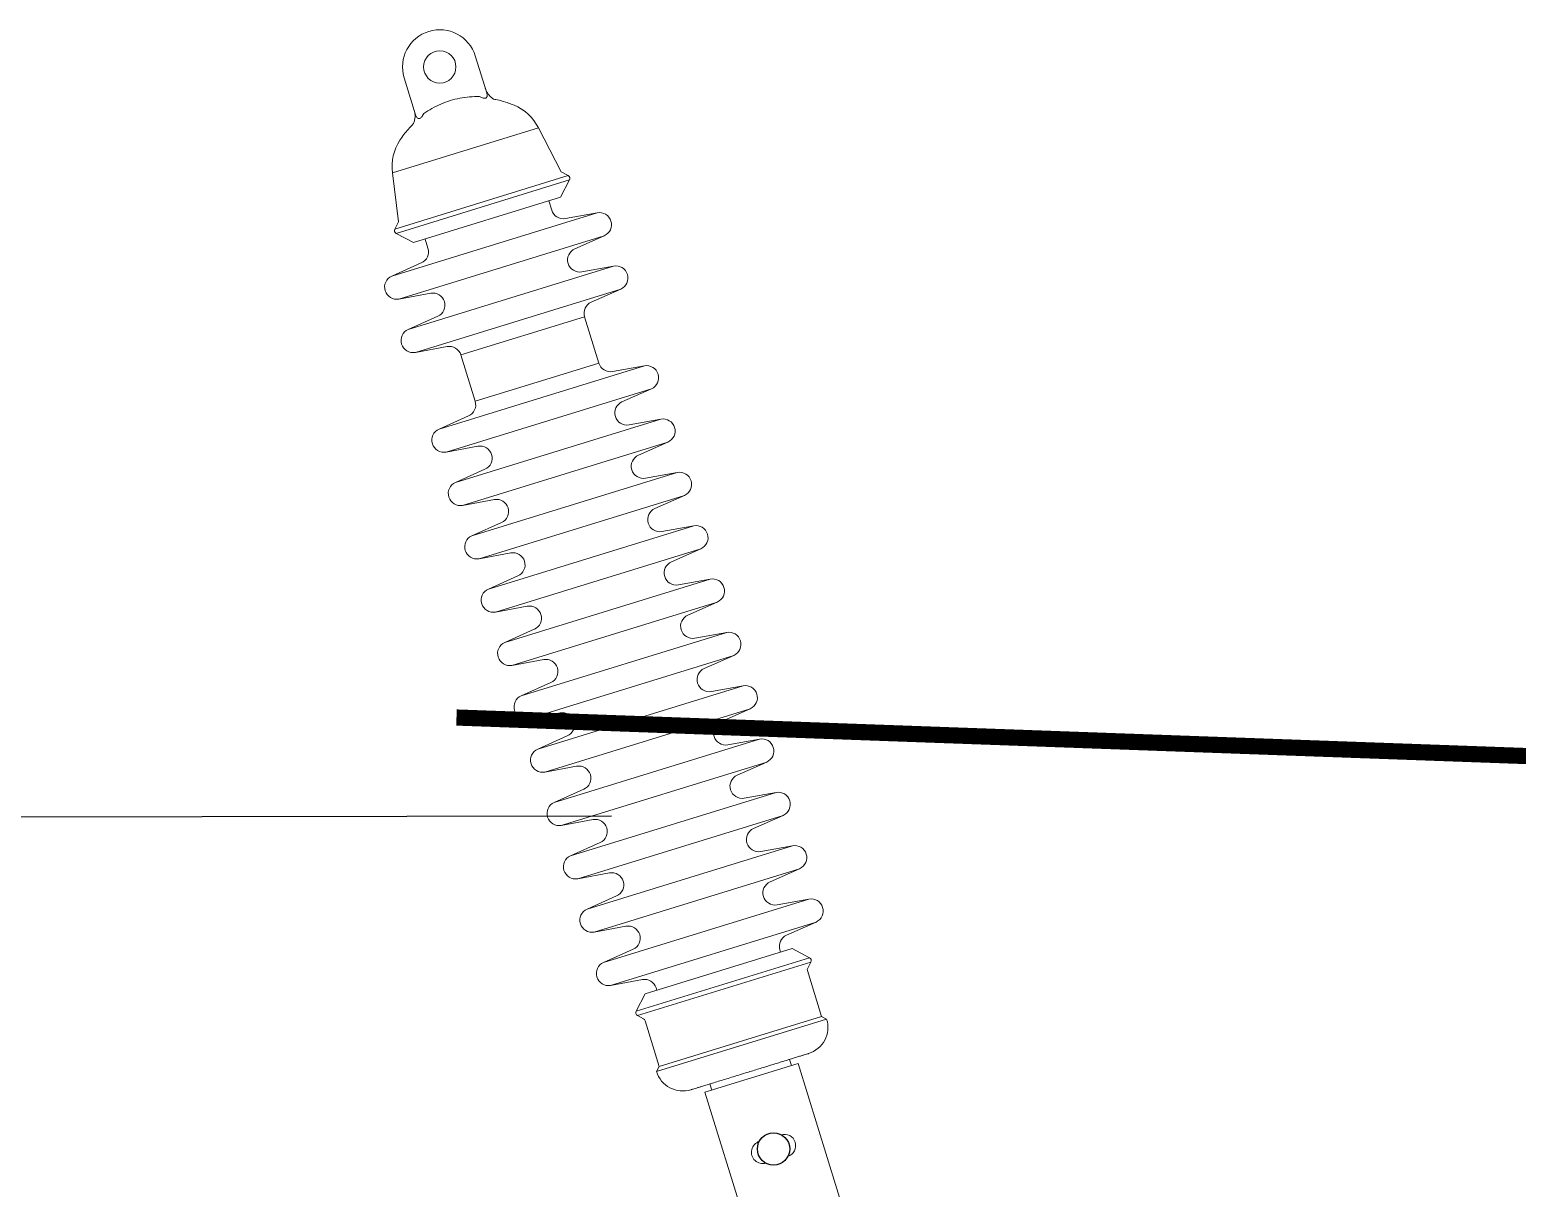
# Model space of a CAD drawing. Header units: millimetres. Extents: x -37020 to 35906, y -101 to 52234.
# Drawn here: x -342.589 to -341.67, y 328.276 to 328.993 of the extents above; entities that cross this region are included whole.
import ezdxf

# ---------------------------------------------------------------- set-up
doc = ezdxf.new("R2010")
doc.units = ezdxf.units.MM
doc.layers.add('Catenaria', color=2, linetype='Continuous')
doc.layers.add('catenaria_oll_explicación_apagar', color=40, linetype='Continuous')

msp = doc.modelspace()

# ---------------------------------------------------------------- linework, layer by layer
at = {"color": 8, "linetype": 'Continuous', "lineweight": 15}
for p, q in [((-342.30683, 328.95363, 0.22914), (-342.31385, 328.9764, 0.22914)), ((-342.35781, 328.96284, 0.22914), (-342.35079, 328.94007, 0.22914)), ((-342.31043, 328.95085, 0.22914), (-342.31136, 328.95136, 0.22914)), ((-342.30683, 328.95363, 0.22914), (-342.30677, 328.95317, 0.22914)), ((-342.27487, 328.93205, 0.22914), (-342.36505, 328.90424, 0.22914)), ((-342.26091, 328.90482, 0.22914), (-342.27487, 328.93205, 0.22914)), ((-342.36505, 328.90424, 0.22914), (-342.36125, 328.87388, 0.22914)), ((-342.25643, 328.90245, 0.22914), (-342.26091, 328.90482, 0.22914)), ((-342.25643, 328.90245, 0.22914), (-342.36362, 328.8694, 0.22914)), ((-342.25559, 328.89975, 0.22914), (-342.36279, 328.86669, 0.22914)), ((-342.26127, 328.88901, 0.22914), (-342.25559, 328.89975, 0.22914)), ((-342.35205, 328.86102, 0.22914), (-342.26127, 328.88901, 0.22914)), ((-342.26667, 328.88107, 0.22914), (-342.26844, 328.8868, 0.22914)), ((-342.36546, 328.84034, 0.22914), (-342.23854, 328.87948, 0.22914)), ((-342.23854, 328.87948, 0.22914), (-342.25818, 328.8759, 0.22914)), ((-342.36125, 328.87388, 0.22914), (-342.36362, 328.8694, 0.22914)), ((-342.36279, 328.86669, 0.22914), (-342.35205, 328.86102, 0.22914)), ((-342.36108, 328.82612, 0.22914), (-342.23415, 328.86525, 0.22914)), ((-342.34488, 328.86323, 0.22914), (-342.34312, 328.8575, 0.22914)), ((-342.2524, 328.85716, 0.22914), (-342.23415, 328.86525, 0.22914)), ((-342.34722, 328.84844, 0.22914), (-342.36546, 328.84034, 0.22914)), ((-342.3553, 328.80738, 0.22914), (-342.22838, 328.84651, 0.22914)), ((-342.22838, 328.84651, 0.22914), (-342.24801, 328.84293, 0.22914)), ((-342.36108, 328.82612, 0.22914), (-342.34144, 328.8297, 0.22914)), ((-342.35091, 328.79315, 0.22914), (-342.22399, 328.83228, 0.22914)), ((-342.24223, 328.82419, 0.22914), (-342.22399, 328.83228, 0.22914)), ((-342.33705, 328.81547, 0.22914), (-342.3553, 328.80738, 0.22914)), ((-342.24634, 328.81513, 0.22914), (-342.32278, 328.79156, 0.22914)), ((-342.2375, 328.78646, 0.22914), (-342.24634, 328.81513, 0.22914)), ((-342.35091, 328.79315, 0.22914), (-342.33128, 328.79673, 0.22914)), ((-342.33629, 328.74574, 0.22914), (-342.20937, 328.78488, 0.22914)), ((-342.32278, 328.79156, 0.22914), (-342.31394, 328.76289, 0.22914)), ((-342.27572, 328.77468, 0.22914), (-342.2375, 328.78646, 0.22914)), ((-342.20937, 328.78488, 0.22914), (-342.22901, 328.78129, 0.22914)), ((-342.31394, 328.76289, 0.22914), (-342.27572, 328.77468, 0.22914)), ((-342.33191, 328.73151, 0.22914), (-342.20498, 328.77065, 0.22914)), ((-342.22323, 328.76255, 0.22914), (-342.20498, 328.77065, 0.22914)), ((-342.31805, 328.75384, 0.22914), (-342.33629, 328.74574, 0.22914)), ((-342.32613, 328.71277, 0.22914), (-342.1992, 328.75191, 0.22914)), ((-342.1992, 328.75191, 0.22914), (-342.21884, 328.74832, 0.22914)), ((-342.32174, 328.69854, 0.22914), (-342.19482, 328.73768, 0.22914)), ((-342.21306, 328.72958, 0.22914), (-342.19482, 328.73768, 0.22914)), ((-342.33191, 328.73151, 0.22914), (-342.31227, 328.7351, 0.22914)), ((-342.30788, 328.72087, 0.22914), (-342.32613, 328.71277, 0.22914)), ((-342.31596, 328.6798, 0.22914), (-342.18904, 328.71894, 0.22914)), ((-342.18904, 328.71894, 0.22914), (-342.20867, 328.71536, 0.22914)), ((-342.32174, 328.69854, 0.22914), (-342.3021, 328.70213, 0.22914)), ((-342.31157, 328.66557, 0.22914), (-342.18465, 328.70471, 0.22914)), ((-342.20289, 328.69662, 0.22914), (-342.18465, 328.70471, 0.22914)), ((-342.29772, 328.6879, 0.22914), (-342.31596, 328.6798, 0.22914)), ((-342.30579, 328.64683, 0.22914), (-342.17887, 328.68597, 0.22914)), ((-342.17887, 328.68597, 0.22914), (-342.19851, 328.68239, 0.22914)), ((-342.31157, 328.66557, 0.22914), (-342.29194, 328.66916, 0.22914)), ((-342.30141, 328.63261, 0.22914), (-342.17449, 328.67174, 0.22914)), ((-342.19273, 328.66365, 0.22914), (-342.17449, 328.67174, 0.22914)), ((-342.28755, 328.65493, 0.22914), (-342.30579, 328.64683, 0.22914)), ((-342.29563, 328.61387, 0.22914), (-342.16871, 328.653, 0.22914)), ((-342.16871, 328.653, 0.22914), (-342.18834, 328.64942, 0.22914)), ((-342.29124, 328.59964, 0.22914), (-342.16432, 328.63878, 0.22914)), ((-342.18256, 328.63068, 0.22914), (-342.16432, 328.63878, 0.22914)), ((-342.30141, 328.63261, 0.22914), (-342.28177, 328.63619, 0.22914)), ((-342.27739, 328.62196, 0.22914), (-342.29563, 328.61387, 0.22914)), ((-342.28546, 328.5809, 0.22914), (-342.15854, 328.62004, 0.22914)), ((-342.15854, 328.62004, 0.22914), (-342.17818, 328.61645, 0.22914)), ((-342.29124, 328.59964, 0.22914), (-342.27161, 328.60322, 0.22914)), ((-342.28108, 328.56667, 0.22914), (-342.15415, 328.60581, 0.22914)), ((-342.1724, 328.59771, 0.22914), (-342.15415, 328.60581, 0.22914)), ((-342.26722, 328.58899, 0.22914), (-342.28546, 328.5809, 0.22914)), ((-342.2753, 328.54793, 0.22914), (-342.14837, 328.58707, 0.22914)), ((-342.14837, 328.58707, 0.22914), (-342.16801, 328.58348, 0.22914)), ((-342.27091, 328.5337, 0.22914), (-342.14399, 328.57284, 0.22914)), ((-342.16223, 328.56474, 0.22914), (-342.14399, 328.57284, 0.22914)), ((-342.28108, 328.56667, 0.22914), (-342.26144, 328.57025, 0.22914)), ((-342.25705, 328.55603, 0.22914), (-342.2753, 328.54793, 0.22914)), ((-342.26513, 328.51496, 0.22914), (-342.13821, 328.5541, 0.22914)), ((-342.13821, 328.5541, 0.22914), (-342.15784, 328.55051, 0.22914)), ((-342.27091, 328.5337, 0.22914), (-342.25128, 328.53729, 0.22914)), ((-342.26074, 328.50073, 0.22914), (-342.13382, 328.53987, 0.22914)), ((-342.15207, 328.53177, 0.22914), (-342.13382, 328.53987, 0.22914)), ((-342.24689, 328.52306, 0.22914), (-342.26513, 328.51496, 0.22914)), ((-342.25497, 328.48199, 0.22914), (-342.12804, 328.52113, 0.22914)), ((-342.12804, 328.52113, 0.22914), (-342.14768, 328.51755, 0.22914)), ((-342.26074, 328.50073, 0.22914), (-342.24111, 328.50432, 0.22914)), ((-342.25058, 328.46777, 0.22914), (-342.12366, 328.5069, 0.22914)), ((-342.1419, 328.49881, 0.22914), (-342.12366, 328.5069, 0.22914)), ((-342.23672, 328.49009, 0.22914), (-342.25497, 328.48199, 0.22914)), ((-342.2448, 328.44903, 0.22914), (-342.11788, 328.48816, 0.22914)), ((-342.11788, 328.48816, 0.22914), (-342.13751, 328.48458, 0.22914)), ((-342.25058, 328.46777, 0.22914), (-342.23094, 328.47135, 0.22914)), ((-342.24041, 328.4348, 0.22914), (-342.11349, 328.47393, 0.22914)), ((-342.13173, 328.46584, 0.22914), (-342.11349, 328.47393, 0.22914)), ((-342.22656, 328.45712, 0.22914), (-342.2448, 328.44903, 0.22914)), ((-342.23463, 328.41606, 0.22914), (-342.10771, 328.45519, 0.22914)), ((-342.10771, 328.45519, 0.22914), (-342.12735, 328.45161, 0.22914)), ((-342.24041, 328.4348, 0.22914), (-342.22078, 328.43838, 0.22914)), ((-342.23025, 328.40183, 0.22914), (-342.10332, 328.44097, 0.22914)), ((-342.12157, 328.43287, 0.22914), (-342.10332, 328.44097, 0.22914)), ((-342.21639, 328.42415, 0.22914), (-342.23463, 328.41606, 0.22914)), ((-342.21452, 328.38586, 0.22914), (-342.10733, 328.41892, 0.22914)), ((-342.21369, 328.38316, 0.22914), (-342.1065, 328.41621, 0.22914)), ((-342.11806, 328.42459, 0.22914), (-342.20885, 328.3966, 0.22914)), ((-342.12523, 328.42238, 0.22914), (-342.12567, 328.42381, 0.22914)), ((-342.10733, 328.41892, 0.22914), (-342.11806, 328.42459, 0.22914)), ((-342.10848, 328.41246, 0.22914), (-342.1065, 328.41621, 0.22914)), ((-342.09988, 328.38258, 0.22914), (-342.10862, 328.41094, 0.22914)), ((-342.23025, 328.40183, 0.22914), (-342.21061, 328.40541, 0.22914)), ((-342.20212, 328.40024, 0.22914), (-342.20168, 328.39881, 0.22914)), ((-342.20885, 328.3966, 0.22914), (-342.21452, 328.38586, 0.22914)), ((-342.21369, 328.38316, 0.22914), (-342.20994, 328.38118, 0.22914)), ((-342.20896, 328.38, 0.22914), (-342.20022, 328.35164, 0.22914)), ((-342.20187, 328.34852, 0.22914), (-342.09675, 328.38093, 0.22914)), ((-342.20022, 328.35164, 0.22914), (-342.09988, 328.38258, 0.22914)), ((-342.09675, 328.38093, 0.22914), (-342.09988, 328.38258, 0.22914)), ((-342.20022, 328.35164, 0.22914), (-342.20187, 328.34852, 0.22914)), ((-342.11431, 328.35354, 0.22914), (-342.17193, 328.33578, 0.22914)), ((-342.11852, 328.35224, 0.22914), (-342.11969, 328.35607, 0.22914)), ((-341.92063, 327.72544, 0.22914), (-342.11431, 328.35354, 0.22914)), ((-342.17193, 328.33578, 0.22914), (-341.97825, 327.70767, 0.22914)), ((-342.16891, 328.34089, 0.22914), (-342.16773, 328.33707, 0.22914))]:
    msp.add_line(p, q, dxfattribs=at)
msp.add_circle((-342.33583, 328.96962, 0.22914), 0.01, dxfattribs=at)
at = {"color": 8}
msp.add_circle((-342.12957, 328.3007, 0.22914), 0.01, dxfattribs=at)
at = {"color": 8, "linetype": 'Continuous', "lineweight": 15}
for centre, radius, start, end in [((-342.33583, 328.96962, 0.22914), 0.023, 17.13729, 197.13729), ((-342.30156, 328.91836, 0.22914), 0.03, 27.13729, 67.20891), ((-342.33528, 328.90797, 0.22914), 0.03, 147.06568, 187.13729), ((-342.25736, 328.90068, 0.22914), 0.002, 332.13729, 62.13729), ((-342.2595, 328.88328, 0.22914), 0.0075, 197.13729, 280.17053), ((-342.23722, 328.8721, 0.22914), 0.0075, 294.10406, 100.17053), ((-342.36185, 328.86846, 0.22914), 0.002, 152.13729, 242.13729), ((-342.35028, 328.85529, 0.22914), 0.0075, 294.10406, 17.13729), ((-342.24934, 328.85031, 0.22914), 0.0075, 114.10406, 280.17053), ((-342.3624, 328.8335, 0.22914), 0.0075, 114.10406, 280.17053), ((-342.22705, 328.83913, 0.22914), 0.0075, 294.10406, 100.17053), ((-342.34012, 328.82232, 0.22914), 0.0075, 294.10406, 100.17053), ((-342.23917, 328.81734, 0.22914), 0.0075, 114.10406, 197.13729), ((-342.35224, 328.80053, 0.22914), 0.0075, 114.10406, 280.17053), ((-342.32995, 328.78935, 0.22914), 0.0075, 17.13729, 100.17053), ((-342.23033, 328.78867, 0.22914), 0.0075, 197.13729, 280.17053), ((-342.20805, 328.77749, 0.22914), 0.0075, 294.10406, 100.17053), ((-342.32111, 328.76068, 0.22914), 0.0075, 294.10406, 17.13729), ((-342.22016, 328.75571, 0.22914), 0.0075, 114.10406, 280.17053), ((-342.19788, 328.74453, 0.22914), 0.0075, 294.10406, 100.17053), ((-342.33323, 328.73889, 0.22914), 0.0075, 114.10406, 280.17053), ((-342.31095, 328.72771, 0.22914), 0.0075, 294.10406, 100.17053), ((-342.21, 328.72274, 0.22914), 0.0075, 114.10406, 280.17053), ((-342.32306, 328.70593, 0.22914), 0.0075, 114.10406, 280.17053), ((-342.18771, 328.71156, 0.22914), 0.0075, 294.10406, 100.17053), ((-342.30078, 328.69475, 0.22914), 0.0075, 294.10406, 100.17053), ((-342.19983, 328.68977, 0.22914), 0.0075, 114.10406, 280.17053), ((-342.17755, 328.67859, 0.22914), 0.0075, 294.10406, 100.17053), ((-342.3129, 328.67296, 0.22914), 0.0075, 114.10406, 280.17053), ((-342.29061, 328.66178, 0.22914), 0.0075, 294.10406, 100.17053), ((-342.18967, 328.6568, 0.22914), 0.0075, 114.10406, 280.17053), ((-342.30273, 328.63999, 0.22914), 0.0075, 114.10406, 280.17053), ((-342.16738, 328.64562, 0.22914), 0.0075, 294.10406, 100.17053), ((-342.28045, 328.62881, 0.22914), 0.0075, 294.10406, 100.17053), ((-342.1795, 328.62383, 0.22914), 0.0075, 114.10406, 280.17053), ((-342.15722, 328.61265, 0.22914), 0.0075, 294.10406, 100.17053), ((-342.29257, 328.60702, 0.22914), 0.0075, 114.10406, 280.17053), ((-342.27028, 328.59584, 0.22914), 0.0075, 294.10406, 100.17053), ((-342.16933, 328.59086, 0.22914), 0.0075, 114.10406, 280.17053), ((-342.14705, 328.57968, 0.22914), 0.0075, 294.10406, 100.17053), ((-342.2824, 328.57405, 0.22914), 0.0075, 114.10406, 280.17053), ((-342.26012, 328.56287, 0.22914), 0.0075, 294.10406, 100.17053), ((-342.15917, 328.5579, 0.22914), 0.0075, 114.10406, 280.17053), ((-342.13688, 328.54672, 0.22914), 0.0075, 294.10406, 100.17053), ((-342.27223, 328.54108, 0.22914), 0.0075, 114.10406, 280.17053), ((-342.24995, 328.5299, 0.22914), 0.0075, 294.10406, 100.17053), ((-342.149, 328.52493, 0.22914), 0.0075, 114.10406, 280.17053), ((-342.12672, 328.51375, 0.22914), 0.0075, 294.10406, 100.17053), ((-342.26207, 328.50812, 0.22914), 0.0075, 114.10406, 280.17053), ((-342.23978, 328.49694, 0.22914), 0.0075, 294.10406, 100.17053), ((-342.13884, 328.49196, 0.22914), 0.0075, 114.10406, 280.17053), ((-342.2519, 328.47515, 0.22914), 0.0075, 114.10406, 280.17053), ((-342.11655, 328.48078, 0.22914), 0.0075, 294.10406, 100.17053), ((-342.22962, 328.46397, 0.22914), 0.0075, 294.10406, 100.17053), ((-342.12867, 328.45899, 0.22914), 0.0075, 114.10406, 280.17053), ((-342.10639, 328.44781, 0.22914), 0.0075, 294.10406, 100.17053), ((-342.24174, 328.44218, 0.22914), 0.0075, 114.10406, 280.17053), ((-342.21945, 328.431, 0.22914), 0.0075, 294.10406, 100.17053), ((-342.11851, 328.42602, 0.22914), 0.0075, 114.10406, 197.13729), ((-342.23157, 328.40921, 0.22914), 0.0075, 114.10406, 280.17053), ((-342.10826, 328.41715, 0.22914), 0.002, 332.13729, 62.13729), ((-342.10671, 328.41153, 0.22914), 0.002, 152.13729, 197.13729), ((-342.20929, 328.39803, 0.22914), 0.0075, 17.13729, 100.17053), ((-342.21275, 328.38493, 0.22914), 0.002, 152.13729, 242.13729), ((-342.21087, 328.37941, 0.22914), 0.002, 17.13729, 62.13729), ((-342.113, 328.37592, 0.22914), 0.017, 287.13729, 17.13729), ((-342.18562, 328.35353, 0.22914), 0.017, 197.13729, 287.13729), ((-342.12288, 328.30276, 0.22914), 0.007, 287.13391, 107.13391), ((-342.13626, 328.29864, 0.22914), 0.007, 107.13391, 287.13391)]:
    msp.add_arc(centre, radius, start, end, dxfattribs=at)
for points, knots in [([(-342.34576, 328.94075, 0.22914), (-342.34408, 328.94186, 0.22914), (-342.34069, 328.94409, 0.22914), (-342.33519, 328.94675, 0.22914), (-342.32944, 328.94888, 0.22914), (-342.32349, 328.95036, 0.22914), (-342.31744, 328.95126, 0.22914), (-342.31338, 328.95132, 0.22914), (-342.31136, 328.95136, 0.22914)], [0, 0, 0, 0, 0.165608, 0.332349, 0.5, 0.667664, 0.834397, 1, 1, 1, 1]), ([(-342.30677, 328.95317, 0.22914), (-342.30666, 328.9527, 0.22914), (-342.30649, 328.95195, 0.22914), (-342.3067, 328.95108, 0.22914), (-342.30708, 328.95054, 0.22914), (-342.30769, 328.95024, 0.22914), (-342.3085, 328.95021, 0.22914), (-342.30944, 328.95042, 0.22914), (-342.31008, 328.9507, 0.22914), (-342.31043, 328.95085, 0.22914)], [0, 0, 0, 0, 0.239972, 0.37963, 0.4998, 0.614387, 0.731041, 0.854771, 1, 1, 1, 1]), ([(-342.3077, 328.95644, 0.22914), (-342.30747, 328.9558, 0.22914), (-342.30699, 328.95449, 0.22914), (-342.30589, 328.95273, 0.22914), (-342.30451, 328.95115, 0.22914), (-342.30331, 328.95018, 0.22914), (-342.30259, 328.94971, 0.22914), (-342.30245, 328.94964, 0.22914)], [0, 0, 0, 0, 0.1618786, 0.3284551, 0.4903377, 0.6569471, 0.693981, 0.693981, 0.693981, 0.693981]), ([(-342.28995, 328.94601, 0.22914), (-342.29106, 328.94646, 0.22914), (-342.29343, 328.94742, 0.22914), (-342.29719, 328.94854, 0.22914), (-342.30025, 328.94931, 0.22914), (-342.30203, 328.94958, 0.22914), (-342.30245, 328.94964, 0.22914)], [0, 0, 0, 0, 0.274899, 0.587477, 0.902101, 1, 1, 1, 1]), ([(-342.35166, 328.94289, 0.22914), (-342.35149, 328.94222, 0.22914), (-342.35114, 328.94088, 0.22914), (-342.35106, 328.9388, 0.22914), (-342.35131, 328.93672, 0.22914), (-342.35175, 328.93526, 0.22914), (-342.35207, 328.93448, 0.22914), (-342.35213, 328.93435, 0.22914)], [0, 0, 0, 0, 0.1618786, 0.3284551, 0.4903377, 0.6569471, 0.6898322, 0.6898322, 0.6898322, 0.6898322]), ([(-342.34576, 328.94075, 0.22914), (-342.34597, 328.94033, 0.22914), (-342.34636, 328.93957, 0.22914), (-342.34706, 328.93861, 0.22914), (-342.34779, 328.93794, 0.22914), (-342.34857, 328.93765, 0.22914), (-342.34928, 328.93778, 0.22914), (-342.35017, 328.93847, 0.22914), (-342.35053, 328.93941, 0.22914), (-342.35079, 328.94007, 0.22914)], [0, 0, 0, 0, 0.1456999, 0.2663806, 0.3776883, 0.4821934, 0.5908504, 0.712234, 1, 1, 1, 1]), ([(-342.35216, 328.93437, 0.22914), (-342.35318, 328.93333, 0.22914), (-342.35525, 328.93123, 0.22914), (-342.35802, 328.92787, 0.22914), (-342.35963, 328.92549, 0.22914), (-342.36042, 328.92432, 0.22914)], [0, 0, 0, 0, 0.336643, 0.676338, 1, 1, 1, 1]), ([(-342.16171, 328.34311, 0.22914), (-342.16039, 328.34352, 0.22914), (-342.15771, 328.34435, 0.22914), (-342.15335, 328.34569, 0.22914), (-342.14911, 328.347, 0.22914), (-342.1451, 328.34823, 0.22914), (-342.1414, 328.34937, 0.22914), (-342.13771, 328.35051, 0.22914), (-342.13406, 328.35164, 0.22914), (-342.13052, 328.35273, 0.22914), (-342.12715, 328.35377, 0.22914), (-342.12398, 328.35475, 0.22914), (-342.12077, 328.35574, 0.22914), (-342.11763, 328.3567, 0.22914), (-342.11474, 328.3576, 0.22914), (-342.11235, 328.35833, 0.22914), (-342.11045, 328.35892, 0.22914), (-342.10902, 328.35936, 0.22914), (-342.10825, 328.3596, 0.22914), (-342.10796, 328.35969, 0.22914), (-342.10801, 328.35967, 0.22914), (-342.10802, 328.35967, 0.22914)], [0, 0, 0, 0, 0.058891, 0.119603, 0.182018, 0.230818, 0.279611, 0.329449, 0.37928, 0.429119, 0.47895, 0.52775, 0.576543, 0.638964, 0.699677, 0.758561, 0.817451, 0.878164, 0.940579, 0.989378, 1, 1, 1, 1]), ([(-342.18058, 328.33729, 0.22914), (-342.18057, 328.3373, 0.22914), (-342.18055, 328.3373, 0.22914), (-342.18007, 328.33745, 0.22914), (-342.17921, 328.33772, 0.22914), (-342.17797, 328.3381, 0.22914), (-342.17638, 328.33859, 0.22914), (-342.17447, 328.33918, 0.22914), (-342.17206, 328.33992, 0.22914), (-342.16909, 328.34084, 0.22914), (-342.16556, 328.34192, 0.22914), (-342.16298, 328.34272, 0.22914), (-342.16171, 328.34311, 0.22914)], [0, 0, 0, 0, 0.0738155, 0.1701917, 0.2665548, 0.362931, 0.459294, 0.5536623, 0.6480177, 0.7687258, 0.8861228, 1, 1, 1, 1])]:
    msp.add_open_spline(points, degree=3, knots=knots, dxfattribs=at)
at = {"layer": 'Catenaria', "color": 90, "ltscale": 0.1, "const_width": 0.01}
msp.add_lwpolyline([(35.46709, 326.15983), (3.69149, 326.49019), (-52.02801, 326.09484), (-107.422, 326.14181), (-158.85448, 326.08483), (-218.29877, 326.40565), (-282.06361, 326.39561), (-282.06361, 326.39561), (-342.32549, 328.56742)], dxfattribs=at)
at = {"layer": 'catenaria_oll_explicación_apagar', "linetype": 'Continuous'}
msp.add_lwpolyline([(-342.22974, 328.50639), (-349.22973, 328.49389)], dxfattribs=at)

doc.saveas('drawing.dxf')
